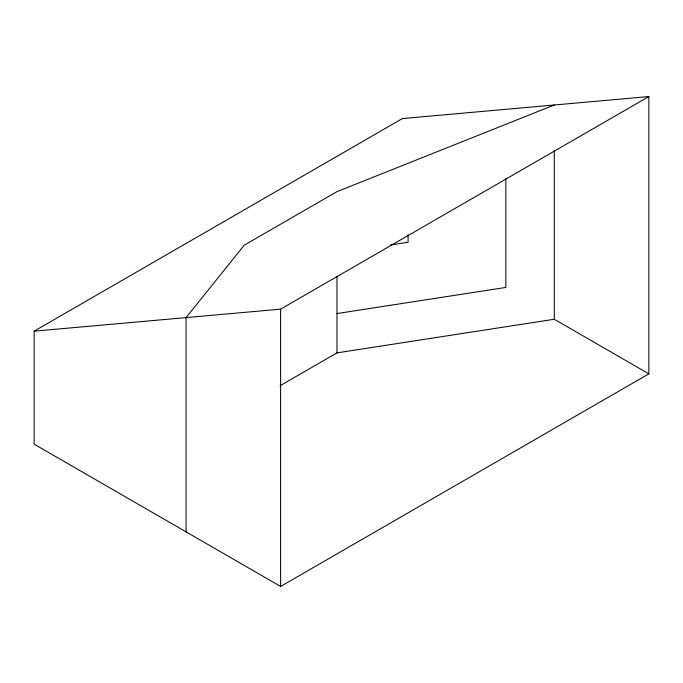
<?xml version="1.0" encoding="UTF-8"?>
<svg xmlns="http://www.w3.org/2000/svg" width="683" height="683" viewBox="0 0 683 683"><rect width="100%" height="100%" fill="white"/><g stroke="black" fill="none" stroke-linecap="round" stroke-linejoin="round"><path stroke-width="1.02" d="M34.15 331.17L402.389 118.56L648.85 96.551L648.85 373.849L280.611 586.449L34.15 444.155L34.15 331.17L280.611 309.151L648.85 96.551M280.081 385.733L336.984 352.872L554.297 319.26L648.85 373.849M554.297 104.994L336.984 191.641L244.283 245.163L186.058 317.595L186.058 531.861M390.505 244.984L408.093 242.26L408.093 234.832M336.984 313.557L505.83 287.432L505.83 178.69M554.297 150.832L554.297 319.26M336.984 276.453L336.984 352.872M280.611 309.151L280.611 586.449"/></g></svg>
